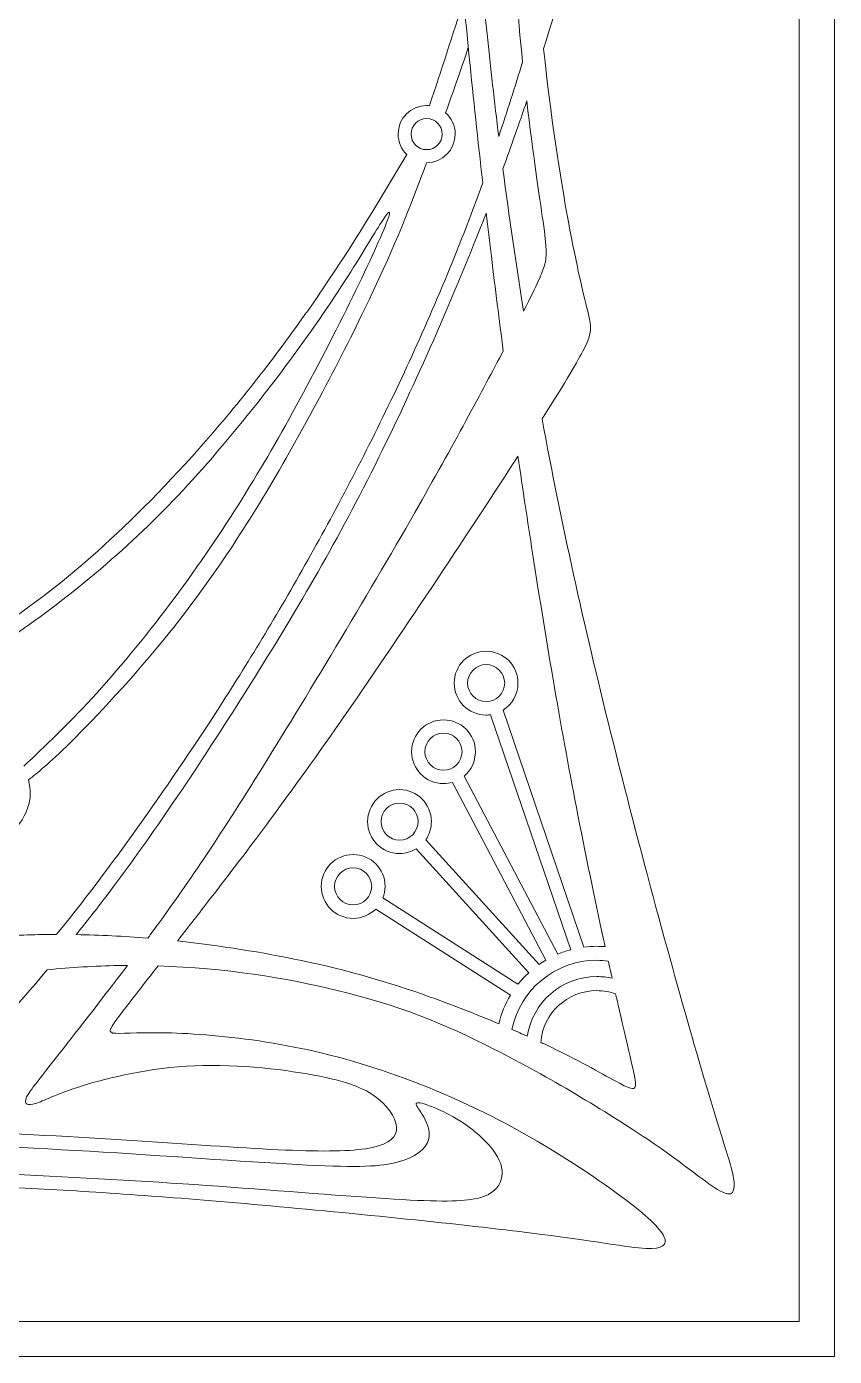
# Model space of a CAD drawing. Header units: millimetres. Extents: x -98 to 98, y -16 to 270.
# Drawn here: x 26.8 to 97.8, y -0.1 to 116.9 of the extents above; entities that cross this region are included whole.
import ezdxf

# ---------------------------------------------------------------- set-up
doc = ezdxf.new("R2010")
doc.units = ezdxf.units.MM
doc.header["$MEASUREMENT"] = 0
doc.layers.add('Layer 1', color=7, linetype='Continuous')

msp = doc.modelspace()

# ---------------------------------------------------------------- linework, layer by layer
at = {"layer": 'Layer 1', "lineweight": 20}
for points in [[(-98.27, -0.08), (97.83, -0.08), (97.83, 270.46), (-98.27, 270.46), (-98.27, -0.08)], [(-95.19, 3), (94.75, 3), (94.75, 267.38), (-95.19, 267.38), (-95.19, 3)]]:
    msp.add_lwpolyline(points, close=True, dxfattribs=at)
for centre, major_axis in [((61.99, 107.43), (0, 1.37)), ((67.22, 59.14), (0, 1.63)), ((63.47, 53.11), (0, 1.63)), ((59.61, 46.96), (0, 1.63)), ((55.53, 41.26), (0, 1.63))]:
    msp.add_ellipse(centre, major_axis=major_axis, ratio=1, dxfattribs=at)
at = {"layer": 'Layer 1', "lineweight": 9}
for points in [[(97.83, 270.46), (97.83, 270.46), (-98.27, 270.46), (-98.27, 270.46), (-98.27, 270.46), (-98.27, 270.46), (-98.27, -0.08), (-98.27, -0.08), (-98.27, -0.08), (-98.27, -0.08), (97.83, -0.08), (97.83, -0.08), (97.83, -0.08), (97.83, -0.08), (97.83, 270.46), (97.83, 270.46)], [(-95.19, 3), (-95.19, 3), (-95.19, 267.38), (-95.19, 267.38), (-95.19, 267.38), (-95.19, 267.38), (94.75, 267.38), (94.75, 267.38), (94.75, 267.38), (94.75, 267.38), (94.75, 3), (94.75, 3), (94.75, 3), (94.75, 3), (-95.19, 3), (-95.19, 3)]]:
    msp.add_open_spline(points, degree=3, knots=[0, 0, 0, 0, 0.2, 0.2, 0.2, 0.2, 0.4, 0.4, 0.4, 0.4, 0.6, 0.6, 0.6, 0.6, 1, 1, 1, 1], dxfattribs=at)
at = {"layer": 'Layer 1', "lineweight": 20}
for points, knots in [([(72.27, 114.93), (73.63, 119.28), (74.8, 123.48), (75.83, 127.49), (75.83, 127.49), (77.72, 134.86), (79.14, 141.63), (80.31, 149.63), (80.31, 149.63), (81.49, 157.63), (82.42, 166.88), (83.08, 175.93), (83.08, 175.93), (83.75, 184.97), (84.14, 193.82), (84.1, 202.36), (84.1, 202.36), (84.05, 210.9), (83.57, 219.12), (83.1, 227.34)], [0, 0, 0, 0, 0.166667, 0.166667, 0.166667, 0.166667, 0.333333, 0.333333, 0.333333, 0.333333, 0.5, 0.5, 0.5, 0.5, 0.666667, 0.666667, 0.666667, 0.666667, 1, 1, 1, 1]), ([(69.27, 218.42), (69.16, 217.91), (69.04, 217.38), (68.93, 216.82), (68.93, 216.82), (68.16, 213.17), (67.39, 208.46), (66.75, 203.28), (66.75, 203.28), (66.1, 198.1), (65.58, 192.45), (65.11, 186.08), (65.11, 186.08), (64.64, 179.72), (64.23, 172.65), (64, 165.13), (64, 165.13), (63.77, 157.6), (63.73, 149.62), (63.83, 143.14), (63.83, 143.14), (63.92, 136.66), (64.16, 131.68), (64.82, 124.03), (64.82, 124.03), (65.32, 118.12), (66.07, 110.61), (66.92, 103.15)], [0, 0, 0, 0, 0.125, 0.125, 0.125, 0.125, 0.25, 0.25, 0.25, 0.25, 0.375, 0.375, 0.375, 0.375, 0.5, 0.5, 0.5, 0.5, 0.625, 0.625, 0.625, 0.625, 0.75, 0.75, 0.75, 0.75, 1, 1, 1, 1]), ([(68.33, 107.22), (67.95, 110.24), (67.61, 113.26), (67.3, 116.26), (67.3, 116.26), (66.21, 126.78), (65.53, 137.06), (65.38, 147.82), (65.38, 147.82), (65.23, 158.57), (65.6, 169.79), (66.54, 180.77), (66.54, 180.77), (67.47, 191.74), (68.97, 202.46), (70.36, 210.14), (70.36, 210.14), (70.67, 211.87), (70.98, 213.44), (71.28, 214.87)], [0, 0, 0, 0, 0.166667, 0.166667, 0.166667, 0.166667, 0.333333, 0.333333, 0.333333, 0.333333, 0.5, 0.5, 0.5, 0.5, 0.666667, 0.666667, 0.666667, 0.666667, 1, 1, 1, 1]), ([(72.13, 82.38), (74.28, 85.75), (75.28, 87.46), (75.83, 88.55), (75.83, 88.55), (76.56, 90.01), (76.49, 90.4), (76.18, 91.71), (76.18, 91.71), (75.86, 93.01), (75.3, 95.23), (74.59, 98.98), (74.59, 98.98), (73.88, 102.73), (73.03, 108.02), (72.37, 114.01), (72.37, 114.01), (72.34, 114.32), (72.3, 114.63), (72.27, 114.93)], [0, 0, 0, 0, 0.166667, 0.166667, 0.166667, 0.166667, 0.333333, 0.333333, 0.333333, 0.333333, 0.5, 0.5, 0.5, 0.5, 0.666667, 0.666667, 0.666667, 0.666667, 1, 1, 1, 1]), ([(70.79, 110.35), (71.33, 105.69), (71.91, 101.95), (72.22, 99.74), (72.22, 99.74), (72.57, 97.27), (72.58, 96.71), (72.35, 95.91), (72.35, 95.91), (72.15, 95.2), (71.77, 94.32), (70.51, 91.84)], [0, 0, 0, 0, 0.25, 0.25, 0.25, 0.25, 0.5, 0.5, 0.5, 0.5, 1, 1, 1, 1]), ([(60.24, 105.62), (59.77, 106.08), (59.48, 106.72), (59.48, 107.43), (59.48, 107.43), (59.48, 108.81), (60.6, 109.94), (61.99, 109.94), (61.99, 109.94), (62.07, 109.94), (62.16, 109.93), (62.24, 109.92)], [0, 0, 0, 0, 0.25, 0.25, 0.25, 0.25, 0.5, 0.5, 0.5, 0.5, 1, 1, 1, 1]), ([(63.66, 109.3), (64.18, 108.84), (64.5, 108.17), (64.5, 107.43), (64.5, 107.43), (64.5, 106.04), (63.38, 104.91), (61.99, 104.91)], [0, 0, 0, 0, 0.333333, 0.333333, 0.333333, 0.333333, 1, 1, 1, 1]), ([(60.24, 105.62), (57.92, 101.73), (55.6, 97.84), (52.87, 93.82), (52.87, 93.82), (50.14, 89.8), (47.01, 85.64), (43.79, 81.85), (43.79, 81.85), (40.57, 78.05), (37.27, 74.62), (34.21, 71.79), (34.21, 71.79), (31.15, 68.96), (28.35, 66.74), (25.64, 64.86), (25.64, 64.86), (23.64, 63.47), (21.69, 62.27), (19.76, 61.11)], [0, 0, 0, 0, 0.166667, 0.166667, 0.166667, 0.166667, 0.333333, 0.333333, 0.333333, 0.333333, 0.5, 0.5, 0.5, 0.5, 0.666667, 0.666667, 0.666667, 0.666667, 1, 1, 1, 1]), ([(61.99, 104.91), (60.8, 101.74), (59.61, 98.56), (57.39, 93.82), (57.39, 93.82), (55.17, 89.08), (51.9, 82.77), (48.76, 77.4), (48.76, 77.4), (45.62, 72.03), (42.59, 67.59), (39.4, 63.6), (39.4, 63.6), (36.2, 59.61), (32.83, 56.07), (30.73, 53.98), (30.73, 53.98), (28.63, 51.9), (27.81, 51.27), (26.99, 50.64)], [0, 0, 0, 0, 0.166667, 0.166667, 0.166667, 0.166667, 0.333333, 0.333333, 0.333333, 0.333333, 0.5, 0.5, 0.5, 0.5, 0.666667, 0.666667, 0.666667, 0.666667, 1, 1, 1, 1]), ([(29.45, 37.03), (29.48, 37.07), (29.51, 37.11), (29.55, 37.15), (29.55, 37.15), (32.39, 40.64), (34.69, 43.77), (37.04, 47.09), (37.04, 47.09), (39.39, 50.4), (41.78, 53.9), (44.35, 57.93), (44.35, 57.93), (46.91, 61.95), (49.64, 66.5), (52.29, 71.3), (52.29, 71.3), (54.95, 76.1), (57.54, 81.16), (60.03, 86.49), (60.03, 86.49), (62.45, 91.7), (64.77, 97.17), (66.92, 103.15)], [0, 0, 0, 0, 0.142857, 0.142857, 0.142857, 0.142857, 0.285714, 0.285714, 0.285714, 0.285714, 0.428571, 0.428571, 0.428571, 0.428571, 0.571429, 0.571429, 0.571429, 0.571429, 0.714286, 0.714286, 0.714286, 0.714286, 1, 1, 1, 1]), ([(26.58, 51.84), (28.5, 53.65), (30.42, 55.46), (32.59, 57.82), (32.59, 57.82), (34.76, 60.18), (37.17, 63.1), (39.39, 66.04), (39.39, 66.04), (41.61, 68.99), (43.63, 71.97), (45.44, 74.82), (45.44, 74.82), (47.24, 77.68), (48.83, 80.41), (50.53, 83.52), (50.53, 83.52), (52.22, 86.64), (54.03, 90.14), (55.5, 93.14), (55.5, 93.14), (56.97, 96.14), (58.1, 98.64), (58.53, 99.79), (58.53, 99.79), (58.96, 100.93), (58.68, 100.71), (58.01, 99.68), (58.01, 99.68), (57.35, 98.64), (56.28, 96.8), (54.77, 94.46), (54.77, 94.46), (53.27, 92.13), (51.32, 89.31), (49.16, 86.44), (49.16, 86.44), (47, 83.57), (44.63, 80.65), (42.31, 78.03), (42.31, 78.03), (39.99, 75.41), (37.72, 73.09), (35.22, 70.84), (35.22, 70.84), (32.72, 68.59), (29.99, 66.4), (27.55, 64.64), (27.55, 64.64), (25.11, 62.87), (22.97, 61.52), (21.41, 60.61), (21.41, 60.61), (21.02, 60.38), (20.67, 60.18), (20.34, 60)], [0, 0, 0, 0, 0.066667, 0.066667, 0.066667, 0.066667, 0.133333, 0.133333, 0.133333, 0.133333, 0.2, 0.2, 0.2, 0.2, 0.266667, 0.266667, 0.266667, 0.266667, 0.333333, 0.333333, 0.333333, 0.333333, 0.4, 0.4, 0.4, 0.4, 0.466667, 0.466667, 0.466667, 0.466667, 0.533333, 0.533333, 0.533333, 0.533333, 0.6, 0.6, 0.6, 0.6, 0.666667, 0.666667, 0.666667, 0.666667, 0.733333, 0.733333, 0.733333, 0.733333, 0.8, 0.8, 0.8, 0.8, 0.866667, 0.866667, 0.866667, 0.866667, 1, 1, 1, 1]), ([(31.19, 37.02), (32.06, 38.1), (32.93, 39.21), (33.81, 40.37), (33.81, 40.37), (38.29, 46.28), (42.88, 53.26), (46.85, 59.61), (46.85, 59.61), (50.82, 65.96), (54.17, 71.68), (57.79, 79), (57.79, 79), (60.96, 85.4), (64.33, 93.02), (67.22, 100.48)], [0, 0, 0, 0, 0.2, 0.2, 0.2, 0.2, 0.4, 0.4, 0.4, 0.4, 0.6, 0.6, 0.6, 0.6, 1, 1, 1, 1]), ([(67.22, 100.48), (67.37, 99.19), (67.52, 97.92), (67.68, 96.65), (67.68, 96.65), (68.02, 93.82), (68.37, 91.06), (68.73, 88.37)], [0, 0, 0, 0, 0.333333, 0.333333, 0.333333, 0.333333, 1, 1, 1, 1]), ([(68.73, 88.37), (66.93, 84.94), (64.34, 80.09), (60.96, 74.16), (60.96, 74.16), (56.72, 66.75), (51.26, 57.66), (47.26, 51.25), (47.26, 51.25), (43.26, 44.84), (40.72, 41.11), (37.76, 37.09), (37.76, 37.09), (37.67, 36.96), (37.57, 36.83), (37.48, 36.7)], [0, 0, 0, 0, 0.2, 0.2, 0.2, 0.2, 0.4, 0.4, 0.4, 0.4, 0.6, 0.6, 0.6, 0.6, 1, 1, 1, 1]), ([(38.38, 34.27), (44.25, 34.09), (49.66, 33.2), (54.12, 32.11), (54.12, 32.11), (59.44, 30.82), (63.43, 29.25), (68.02, 26.9), (68.02, 26.9), (72.62, 24.56), (77.84, 21.42), (81.36, 19.05), (81.36, 19.05), (84.87, 16.68), (86.67, 15.07), (87.76, 14.47), (87.76, 14.47), (88.85, 13.88), (89.22, 14.29), (88.93, 15.79), (88.93, 15.79), (88.63, 17.29), (87.67, 19.88), (85.7, 26.69), (85.7, 26.69), (83.72, 33.49), (80.72, 44.52), (78.16, 54.82), (78.16, 54.82), (75.81, 64.28), (73.84, 73.13), (72.13, 82.38)], [0, 0, 0, 0, 0.111111, 0.111111, 0.111111, 0.111111, 0.222222, 0.222222, 0.222222, 0.222222, 0.333333, 0.333333, 0.333333, 0.333333, 0.444444, 0.444444, 0.444444, 0.444444, 0.555556, 0.555556, 0.555556, 0.555556, 0.666667, 0.666667, 0.666667, 0.666667, 0.777778, 0.777778, 0.777778, 0.777778, 1, 1, 1, 1]), ([(40.08, 36.46), (40.91, 37.52), (41.8, 38.66), (42.73, 39.86), (42.73, 39.86), (45.89, 43.95), (49.48, 48.65), (54.44, 55.78), (54.44, 55.78), (59.4, 62.91), (65.73, 72.48), (69.65, 78.53), (69.65, 78.53), (69.78, 78.72), (69.9, 78.9), (70.02, 79.09)], [0, 0, 0, 0, 0.2, 0.2, 0.2, 0.2, 0.4, 0.4, 0.4, 0.4, 0.6, 0.6, 0.6, 0.6, 1, 1, 1, 1]), ([(70.02, 79.09), (70.44, 76.19), (70.86, 73.35), (71.3, 70.58), (71.3, 70.58), (72.56, 62.47), (73.86, 54.82), (75.29, 47.52), (75.29, 47.52), (76.09, 43.4), (76.94, 39.39), (77.68, 35.96)], [0, 0, 0, 0, 0.25, 0.25, 0.25, 0.25, 0.5, 0.5, 0.5, 0.5, 1, 1, 1, 1]), ([(67.61, 56.36), (67.48, 56.34), (67.35, 56.33), (67.22, 56.33), (67.22, 56.33), (65.67, 56.33), (64.41, 57.59), (64.41, 59.14), (64.41, 59.14), (64.41, 60.69), (65.67, 61.94), (67.22, 61.94), (67.22, 61.94), (68.77, 61.94), (70.02, 60.69), (70.02, 59.14), (70.02, 59.14), (70.02, 58.13), (69.5, 57.26), (68.71, 56.76)], [0, 0, 0, 0, 0.166667, 0.166667, 0.166667, 0.166667, 0.333333, 0.333333, 0.333333, 0.333333, 0.5, 0.5, 0.5, 0.5, 0.666667, 0.666667, 0.666667, 0.666667, 1, 1, 1, 1]), ([(64.25, 50.41), (64, 50.34), (63.74, 50.3), (63.47, 50.3), (63.47, 50.3), (61.92, 50.3), (60.67, 51.56), (60.67, 53.11), (60.67, 53.11), (60.67, 54.65), (61.92, 55.91), (63.47, 55.91), (63.47, 55.91), (65.02, 55.91), (66.28, 54.65), (66.28, 53.11), (66.28, 53.11), (66.28, 52.24), (65.89, 51.47), (65.28, 50.96)], [0, 0, 0, 0, 0.166667, 0.166667, 0.166667, 0.166667, 0.333333, 0.333333, 0.333333, 0.333333, 0.5, 0.5, 0.5, 0.5, 0.666667, 0.666667, 0.666667, 0.666667, 1, 1, 1, 1]), ([(26.99, 50.64), (27.21, 49.75), (27.21, 49), (26.91, 48.13), (26.91, 48.13), (26.6, 47.27), (25.99, 46.29), (25.04, 45.47), (25.04, 45.47), (24.08, 44.65), (22.77, 43.98), (21.43, 43.65), (21.43, 43.65), (20.09, 43.32), (18.71, 43.32), (17.13, 43.63), (17.13, 43.63), (16.7, 43.72), (16.25, 43.82), (15.8, 43.95)], [0, 0, 0, 0, 0.166667, 0.166667, 0.166667, 0.166667, 0.333333, 0.333333, 0.333333, 0.333333, 0.5, 0.5, 0.5, 0.5, 0.666667, 0.666667, 0.666667, 0.666667, 1, 1, 1, 1]), ([(61.06, 44.56), (60.64, 44.3), (60.14, 44.15), (59.61, 44.15), (59.61, 44.15), (58.06, 44.15), (56.8, 45.41), (56.8, 46.96), (56.8, 46.96), (56.8, 48.51), (58.06, 49.77), (59.61, 49.77), (59.61, 49.77), (61.16, 49.77), (62.41, 48.51), (62.41, 46.96), (62.41, 46.96), (62.41, 46.37), (62.23, 45.82), (61.91, 45.37)], [0, 0, 0, 0, 0.166667, 0.166667, 0.166667, 0.166667, 0.333333, 0.333333, 0.333333, 0.333333, 0.5, 0.5, 0.5, 0.5, 0.666667, 0.666667, 0.666667, 0.666667, 1, 1, 1, 1]), ([(57.51, 39.27), (57, 38.76), (56.3, 38.45), (55.53, 38.45), (55.53, 38.45), (53.98, 38.45), (52.73, 39.71), (52.73, 41.26), (52.73, 41.26), (52.73, 42.81), (53.98, 44.06), (55.53, 44.06), (55.53, 44.06), (57.08, 44.06), (58.34, 42.81), (58.34, 41.26), (58.34, 41.26), (58.34, 40.9), (58.27, 40.56), (58.15, 40.25)], [0, 0, 0, 0, 0.166667, 0.166667, 0.166667, 0.166667, 0.333333, 0.333333, 0.333333, 0.333333, 0.5, 0.5, 0.5, 0.5, 0.666667, 0.666667, 0.666667, 0.666667, 1, 1, 1, 1]), ([(29.45, 37.03), (27.77, 37.03), (26.07, 36.98), (24.33, 36.89), (24.33, 36.89), (19.72, 36.65), (14.8, 36.11), (11.41, 35.62), (11.41, 35.62), (8.02, 35.14), (6.17, 34.72), (5.17, 34.43), (5.17, 34.43), (4.16, 34.14), (3.99, 33.98), (3.37, 32.65), (3.37, 32.65), (2.74, 31.33), (1.64, 28.83), (1, 27.52), (1, 27.52), (0.36, 26.21), (0.16, 26.1), (0.04, 26.05), (0.04, 26.05), (-0.09, 25.99), (-0.16, 25.99), (-0.22, 25.99)], [0, 0, 0, 0, 0.125, 0.125, 0.125, 0.125, 0.25, 0.25, 0.25, 0.25, 0.375, 0.375, 0.375, 0.375, 0.5, 0.5, 0.5, 0.5, 0.625, 0.625, 0.625, 0.625, 0.75, 0.75, 0.75, 0.75, 1, 1, 1, 1]), ([(68.34, 29.17), (66.39, 30), (64.29, 30.82), (62.22, 31.56), (62.22, 31.56), (58.61, 32.85), (55.09, 33.88), (50.98, 34.74), (50.98, 34.74), (47.6, 35.46), (43.82, 36.05), (40.08, 36.46)], [0, 0, 0, 0, 0.25, 0.25, 0.25, 0.25, 0.5, 0.5, 0.5, 0.5, 1, 1, 1, 1]), ([(77.68, 35.96), (77.44, 35.98), (77.19, 35.99), (76.94, 35.99), (76.94, 35.99), (76.56, 35.99), (76.19, 35.97), (75.82, 35.92)], [0, 0, 0, 0, 0.333333, 0.333333, 0.333333, 0.333333, 1, 1, 1, 1]), ([(35.69, 34.31), (33.34, 31.19), (30.98, 28.18), (29.46, 26.24), (29.46, 26.24), (27.48, 23.72), (26.89, 23), (26.75, 22.56), (26.75, 22.56), (26.61, 22.11), (26.91, 21.94), (27.6, 22.16), (27.6, 22.16), (28.29, 22.37), (29.37, 22.98), (31.71, 23.72), (31.71, 23.72), (34.06, 24.45), (37.67, 25.31), (41.6, 25.48), (41.6, 25.48), (45.54, 25.65), (49.8, 25.12), (52.61, 24.56), (52.61, 24.56), (55.41, 23.99), (56.76, 23.38), (57.77, 22.54), (57.77, 22.54), (58.78, 21.69), (59.46, 20.6), (59.34, 19.79), (59.34, 19.79), (59.23, 18.98), (58.33, 18.45), (56.63, 18.19), (56.63, 18.19), (54.92, 17.93), (52.42, 17.94), (48.93, 18.1), (48.93, 18.1), (45.43, 18.27), (40.94, 18.6), (36.07, 18.91), (36.07, 18.91), (31.21, 19.23), (25.97, 19.53), (19.85, 19.69), (19.85, 19.69), (13.74, 19.85), (6.76, 19.86), (-0.22, 19.87)], [0, 0, 0, 0, 0.071429, 0.071429, 0.071429, 0.071429, 0.142857, 0.142857, 0.142857, 0.142857, 0.214286, 0.214286, 0.214286, 0.214286, 0.285714, 0.285714, 0.285714, 0.285714, 0.357143, 0.357143, 0.357143, 0.357143, 0.428571, 0.428571, 0.428571, 0.428571, 0.5, 0.5, 0.5, 0.5, 0.571429, 0.571429, 0.571429, 0.571429, 0.642857, 0.642857, 0.642857, 0.642857, 0.714286, 0.714286, 0.714286, 0.714286, 0.785714, 0.785714, 0.785714, 0.785714, 0.857143, 0.857143, 0.857143, 0.857143, 1, 1, 1, 1]), ([(-0.22, 15.47), (3.23, 15.46), (6.68, 15.45), (11.1, 15.34), (11.1, 15.34), (15.52, 15.24), (20.9, 15.04), (26.71, 14.73), (26.71, 14.73), (32.53, 14.42), (38.77, 14), (46.77, 13.29), (46.77, 13.29), (54.78, 12.59), (64.54, 11.6), (70.77, 10.82), (70.77, 10.82), (77, 10.05), (79.7, 9.5), (81.25, 9.42), (81.25, 9.42), (82.8, 9.33), (83.2, 9.73), (82.85, 10.46), (82.85, 10.46), (82.5, 11.2), (81.39, 12.29), (79.09, 13.99), (79.09, 13.99), (76.8, 15.7), (73.32, 18.01), (69.68, 20), (69.68, 20), (66.04, 21.98), (62.25, 23.63), (58.68, 24.87), (58.68, 24.87), (55.11, 26.1), (51.78, 26.92), (48.5, 27.47), (48.5, 27.47), (45.22, 28.02), (42, 28.3), (39.56, 28.37), (39.56, 28.37), (37.12, 28.44), (35.45, 28.3), (34.67, 28.34), (34.67, 28.34), (33.89, 28.38), (33.98, 28.59), (35.4, 30.44), (35.4, 30.44), (36.11, 31.36), (37.14, 32.68), (38.38, 34.27)], [0, 0, 0, 0, 0.066667, 0.066667, 0.066667, 0.066667, 0.133333, 0.133333, 0.133333, 0.133333, 0.2, 0.2, 0.2, 0.2, 0.266667, 0.266667, 0.266667, 0.266667, 0.333333, 0.333333, 0.333333, 0.333333, 0.4, 0.4, 0.4, 0.4, 0.466667, 0.466667, 0.466667, 0.466667, 0.533333, 0.533333, 0.533333, 0.533333, 0.6, 0.6, 0.6, 0.6, 0.666667, 0.666667, 0.666667, 0.666667, 0.733333, 0.733333, 0.733333, 0.733333, 0.8, 0.8, 0.8, 0.8, 0.866667, 0.866667, 0.866667, 0.866667, 1, 1, 1, 1]), ([(28.64, 33.92), (30.72, 34.13), (32.84, 34.26), (34.9, 34.3), (34.9, 34.3), (35.16, 34.3), (35.43, 34.31), (35.69, 34.31)], [0, 0, 0, 0, 0.333333, 0.333333, 0.333333, 0.333333, 1, 1, 1, 1]), ([(77.96, 34.69), (77.63, 34.73), (77.29, 34.76), (76.94, 34.76), (76.94, 34.76), (73.26, 34.76), (70.2, 32.15), (69.49, 28.68)], [0, 0, 0, 0, 0.333333, 0.333333, 0.333333, 0.333333, 1, 1, 1, 1]), ([(78.3, 33.18), (77.86, 33.28), (77.41, 33.33), (76.94, 33.33), (76.94, 33.33), (73.85, 33.33), (71.29, 31.05), (70.84, 28.08)], [0, 0, 0, 0, 0.333333, 0.333333, 0.333333, 0.333333, 1, 1, 1, 1]), ([(72.02, 27.54), (72.22, 30.09), (74.34, 32.09), (76.94, 32.09), (76.94, 32.09), (77.52, 32.09), (78.08, 31.99), (78.6, 31.81)], [0, 0, 0, 0, 0.333333, 0.333333, 0.333333, 0.333333, 1, 1, 1, 1]), ([(78.6, 31.81), (78.82, 30.87), (79.01, 30.02), (79.18, 29.27), (79.18, 29.27), (80.11, 25.26), (80.42, 24.16), (80.35, 23.71), (80.35, 23.71), (80.27, 23.27), (79.82, 23.46), (78.57, 24.15), (78.57, 24.15), (77.32, 24.83), (75.27, 26.01), (72.4, 27.37), (72.4, 27.37), (72.28, 27.42), (72.15, 27.48), (72.02, 27.54)], [0, 0, 0, 0, 0.166667, 0.166667, 0.166667, 0.166667, 0.333333, 0.333333, 0.333333, 0.333333, 0.5, 0.5, 0.5, 0.5, 0.666667, 0.666667, 0.666667, 0.666667, 1, 1, 1, 1]), ([(-0.22, 18.86), (4.65, 18.86), (9.52, 18.86), (15.11, 18.72), (15.11, 18.72), (20.69, 18.58), (26.99, 18.29), (33.57, 17.89), (33.57, 17.89), (40.16, 17.49), (47.03, 16.97), (51.49, 16.75), (51.49, 16.75), (55.95, 16.53), (57.99, 16.61), (59.48, 17.02), (59.48, 17.02), (60.98, 17.42), (61.92, 18.16), (62.15, 18.97), (62.15, 18.97), (62.39, 19.77), (61.93, 20.65), (61.6, 21.21), (61.6, 21.21), (61.26, 21.76), (61.06, 21.99), (61.06, 22.13), (61.06, 22.13), (61.07, 22.26), (61.28, 22.31), (62.02, 22.05), (62.02, 22.05), (62.76, 21.8), (64.03, 21.24), (65.19, 20.46), (65.19, 20.46), (66.35, 19.69), (67.42, 18.69), (68.02, 17.81), (68.02, 17.81), (68.61, 16.92), (68.74, 16.16), (68.55, 15.48), (68.55, 15.48), (68.35, 14.8), (67.83, 14.21), (66.65, 13.88), (66.65, 13.88), (65.47, 13.55), (63.63, 13.5), (59.85, 13.71), (59.85, 13.71), (56.08, 13.92), (50.36, 14.4), (44.75, 14.81), (44.75, 14.81), (39.14, 15.22), (33.65, 15.55), (27.73, 15.83), (27.73, 15.83), (21.8, 16.1), (15.44, 16.3), (10.71, 16.4), (10.71, 16.4), (5.98, 16.5), (2.88, 16.49), (-0.22, 16.48)], [0, 0, 0, 0, 0.055556, 0.055556, 0.055556, 0.055556, 0.111111, 0.111111, 0.111111, 0.111111, 0.166667, 0.166667, 0.166667, 0.166667, 0.222222, 0.222222, 0.222222, 0.222222, 0.277778, 0.277778, 0.277778, 0.277778, 0.333333, 0.333333, 0.333333, 0.333333, 0.388889, 0.388889, 0.388889, 0.388889, 0.444444, 0.444444, 0.444444, 0.444444, 0.5, 0.5, 0.5, 0.5, 0.555556, 0.555556, 0.555556, 0.555556, 0.611111, 0.611111, 0.611111, 0.611111, 0.666667, 0.666667, 0.666667, 0.666667, 0.722222, 0.722222, 0.722222, 0.722222, 0.777778, 0.777778, 0.777778, 0.777778, 0.833333, 0.833333, 0.833333, 0.833333, 0.888889, 0.888889, 0.888889, 0.888889, 1, 1, 1, 1])]:
    msp.add_open_spline(points, degree=3, knots=knots, dxfattribs=at)
for points in [[(69.37, 127.38), (69.65, 122.48), (70.01, 117.86), (70.42, 113.77)], [(65.25, 119.23), (64.28, 116.14), (63.26, 113.03), (62.24, 109.92)], [(63.66, 109.3), (64.32, 111.17), (64.99, 113.05), (65.65, 115.03)], [(68.33, 107.22), (69.06, 109.4), (69.76, 111.61), (70.42, 113.77)], [(68.69, 104.37), (69.43, 106.39), (70.13, 108.39), (70.79, 110.35)], [(70.51, 91.84), (69.85, 95.97), (69.24, 100.16), (68.69, 104.37)], [(67.61, 56.36), (67.61, 56.36), (74.66, 35.69), (74.66, 35.69)], [(75.82, 35.92), (75.82, 35.92), (68.71, 56.76), (68.71, 56.76)], [(64.25, 50.41), (64.25, 50.41), (72.47, 34.78), (72.47, 34.78)], [(73.52, 35.3), (73.52, 35.3), (65.28, 50.96), (65.28, 50.96)], [(61.06, 44.56), (61.06, 44.56), (70.97, 33.67), (70.97, 33.67)], [(71.88, 34.4), (71.88, 34.4), (61.91, 45.37), (61.91, 45.37)], [(70.02, 32.65), (70.02, 32.65), (58.15, 40.25), (58.15, 40.25)], [(57.51, 39.27), (57.51, 39.27), (69.36, 31.69), (69.36, 31.69)], [(37.48, 36.7), (35.36, 36.88), (33.28, 36.98), (31.19, 37.02)], [(74.66, 35.69), (74.27, 35.59), (73.89, 35.46), (73.52, 35.3)], [(20.56, 24.78), (23.24, 27.75), (25.93, 30.71), (28.64, 33.92)], [(72.47, 34.78), (72.27, 34.66), (72.07, 34.53), (71.88, 34.4)], [(77.96, 34.69), (78.08, 34.17), (78.19, 33.66), (78.3, 33.18)], [(70.97, 33.67), (70.63, 33.35), (70.31, 33.01), (70.02, 32.65)], [(69.36, 31.69), (68.9, 30.92), (68.55, 30.07), (68.34, 29.17)], [(70.84, 28.08), (70.4, 28.28), (69.95, 28.48), (69.49, 28.68)]]:
    msp.add_open_spline(points, degree=3, dxfattribs=at)

doc.saveas('drawing.dxf')
